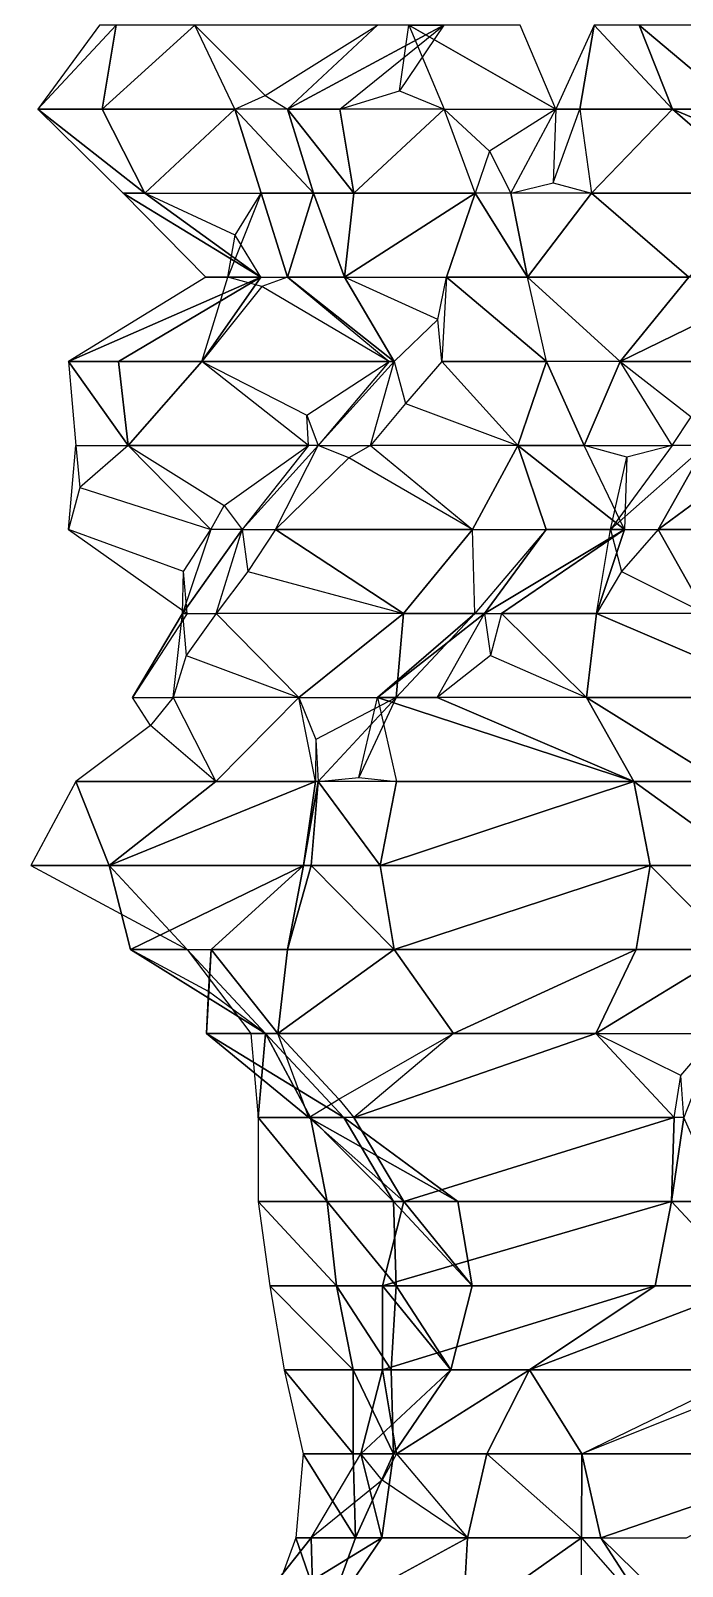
# Model space of a CAD drawing. Header units: metres. Extents: x -317 to 276, y -240 to 234.
# Drawn here: x -312.6 to -266, y -146 to -36.4 of the extents above; entities that cross this region are included whole.
import ezdxf

# ---------------------------------------------------------------- set-up
doc = ezdxf.new("R2010")
doc.units = ezdxf.units.M

msp = doc.modelspace()

# ---------------------------------------------------------------- linework, layer by layer
for points in [[(-312.04718, -42, -401.13464), (-307.45853, -42, -405.25015), (-306.44327, -36, -403.39172), (-306.44318, -35.9999, -403.39163)], [(-312.04718, -42, -401.13464), (-306.44327, -36, -403.39172), (-307.64774, -36, -393.08154), (-307.64764, -35.9999, -393.08145)], [(-307.45853, -42, -405.25015), (-297.9628, -42, -400.38333), (-300.83936, -36, -405.64883), (-300.83926, -35.9999, -405.64874)], [(-307.45853, -42, -405.25015), (-300.83936, -36, -405.64883), (-306.44327, -36, -403.39172), (-306.44318, -35.9999, -403.39163)], [(-300.83936, -36, -405.64883), (-295.80075, -41.01819, -402.68323), (-287.79022, -36, -394.27756), (-287.79013, -35.9999, -394.27747)], [(-294.22018, -42, -406.0475), (-290.47757, -42, -411.71167), (-283.03238, -36, -398.0833), (-283.0323, -35.9999, -398.08322)], [(-294.22018, -42, -406.0475), (-283.03238, -36, -398.0833), (-287.79022, -36, -394.27756), (-287.79013, -35.9999, -394.27747)], [(-283.03238, -36, -398.0833), (-286.20435, -40.677963, -410.1471), (-285.55048, -36, -415.20767), (-285.55038, -35.9999, -415.20758)], [(-285.55048, -36, -415.20767), (-275.03952, -42, -408.48245), (-277.57764, -36, -413.12848), (-277.57755, -35.9999, -413.1284)], [(-285.55048, -36, -415.20767), (-283.01236, -42, -410.56165), (-275.03952, -42, -408.48245), (-275.03943, -41.9999, -408.48236)], [(-272.31216, -36, -416.00504), (-275.03952, -42, -408.48245), (-273.3274, -42, -417.86343), (-273.3273, -41.9999, -417.86334)], [(-272.31216, -36, -416.00504), (-273.3274, -42, -417.86343), (-266.70825, -42, -418.26212), (-266.70816, -41.9999, -418.26202)], [(-272.31216, -36, -416.00504), (-266.70825, -42, -418.26212), (-269.07718, -36, -422.5984), (-269.0771, -35.9999, -422.5983)], [(-269.07718, -36, -422.5984), (-261.95038, -42, -422.06787), (-261.78116, -36, -421.75815), (-261.78107, -35.9999, -421.75806)], [(-269.07718, -36, -422.5984), (-266.70825, -42, -418.26212), (-261.95038, -42, -422.06787), (-261.9503, -41.9999, -422.06778)], [(-295.80075, -41.01819, -402.68323), (-294.22018, -42, -406.0475), (-297.9628, -42, -400.38333), (-297.9627, -41.9999, -400.38324)], [(-286.20435, -40.677963, -410.1471), (-283.01236, -42, -410.56165), (-290.47757, -42, -411.71167), (-290.47748, -41.9999, -411.71158)], [(-304.41275, -48, -399.67493), (-307.45853, -42, -405.25015), (-312.04718, -42, -401.13464), (-312.0471, -41.9999, -401.13455)], [(-304.41275, -48, -399.67493), (-312.04718, -42, -401.13464), (-305.95566, -48, -389.9842), (-305.95557, -47.9999, -389.9841)], [(-304.41275, -48, -399.67493), (-297.9628, -42, -400.38333), (-307.45853, -42, -405.25015), (-307.45844, -41.9999, -405.25006)], [(-304.41275, -48, -399.67493), (-296.1015, -48, -396.97626), (-297.9628, -42, -400.38333), (-297.9627, -41.9999, -400.38324)], [(-297.9628, -42, -400.38333), (-292.3589, -48, -402.6404), (-294.22018, -42, -406.0475), (-294.2201, -41.9999, -406.0474)], [(-297.9628, -42, -400.38333), (-296.1015, -48, -396.97626), (-292.3589, -48, -402.6404), (-292.3588, -47.9999, -402.64032)], [(-294.22018, -42, -406.0475), (-289.4623, -48, -409.85324), (-290.47757, -42, -411.71167), (-290.47748, -41.9999, -411.71158)], [(-294.22018, -42, -406.0475), (-292.3589, -48, -402.6404), (-289.4623, -48, -409.85324), (-289.46222, -47.9999, -409.85315)], [(-289.4623, -48, -409.85324), (-283.01236, -42, -410.56165), (-290.47757, -42, -411.71167), (-290.47748, -41.9999, -411.71158)], [(-289.4623, -48, -409.85324), (-280.81262, -48, -406.5351), (-283.01236, -42, -410.56165), (-283.01227, -41.9999, -410.56155)], [(-280.81262, -48, -406.5351), (-283.01236, -42, -410.56165), (-279.77338, -45, -409.71698), (-279.7733, -44.9999, -409.7169)], [(-275.03952, -42, -408.48245), (-279.77338, -45, -409.71698), (-278.2545, -48, -414.36743), (-278.2544, -47.9999, -414.36734)], [(-275.03952, -42, -408.48245), (-275.21988, -47.25, -415.07007), (-273.3274, -42, -417.86343), (-273.3273, -41.9999, -417.86334)], [(-272.48135, -48, -416.31476), (-266.70825, -42, -418.26212), (-273.3274, -42, -417.86343), (-273.3273, -41.9999, -417.86334)], [(-272.48135, -48, -416.31476), (-259.7707, -48, -405.563), (-266.70825, -42, -418.26212), (-266.70816, -41.9999, -418.26202)], [(-252.47467, -48, -404.72272), (-261.95038, -42, -422.06787), (-266.70825, -42, -418.26212), (-266.70816, -41.9999, -418.26202)], [(-252.47467, -48, -404.72272), (-266.70825, -42, -418.26212), (-259.7707, -48, -405.563), (-259.7706, -47.9999, -405.5629)], [(-296.12152, -54, -384.4979), (-304.41275, -48, -399.67493), (-305.95566, -48, -389.9842), (-305.95557, -47.9999, -389.9841)], [(-296.12152, -54, -384.4979), (-305.95566, -48, -389.9842), (-300.03333, -54, -379.14346), (-300.03323, -53.9999, -379.14337)], [(-296.12152, -54, -384.4979), (-297.94846, -51, -397.57596), (-304.41275, -48, -399.67493), (-304.41266, -47.9999, -399.67484)], [(-296.1015, -48, -396.97626), (-298.47043, -54, -401.31253), (-297.94846, -51, -397.57596), (-297.94836, -50.9999, -397.57587)], [(-296.1015, -48, -396.97626), (-298.47043, -54, -401.31253), (-294.22018, -54, -406.0475), (-294.2201, -53.9999, -406.0474)], [(-296.1015, -48, -396.97626), (-294.22018, -54, -406.0475), (-292.3589, -48, -402.6404), (-292.3588, -47.9999, -402.64032)], [(-292.3589, -48, -402.6404), (-294.22018, -54, -406.0475), (-290.13916, -54, -411.0922), (-290.13907, -53.9999, -411.0921)], [(-292.3589, -48, -402.6404), (-290.13916, -54, -411.0922), (-289.4623, -48, -409.85324), (-289.46222, -47.9999, -409.85315)], [(-290.13916, -54, -411.0922), (-282.84314, -54, -410.25192), (-280.81262, -48, -406.5351), (-280.81253, -47.9999, -406.535)], [(-290.13916, -54, -411.0922), (-280.81262, -48, -406.5351), (-289.4623, -48, -409.85324), (-289.46222, -47.9999, -409.85315)], [(-280.81262, -48, -406.5351), (-282.84314, -54, -410.25192), (-277.07, -54, -412.19928), (-277.06992, -53.9999, -412.1992)], [(-280.81262, -48, -406.5351), (-277.07, -54, -412.19928), (-278.2545, -48, -414.36743), (-278.2544, -47.9999, -414.36734)], [(-275.21988, -47.25, -415.07007), (-272.48135, -48, -416.31476), (-278.2545, -48, -414.36743), (-278.2544, -47.9999, -414.36734)], [(-272.48135, -48, -416.31476), (-278.2545, -48, -414.36743), (-277.07, -54, -412.19928), (-277.06992, -53.9999, -412.1992)], [(-272.48135, -48, -416.31476), (-277.07, -54, -412.19928), (-265.5438, -54, -403.61563), (-265.5437, -53.9999, -403.61554)], [(-265.5438, -54, -403.61563), (-259.7707, -48, -405.563), (-272.48135, -48, -416.31476), (-272.48126, -47.9999, -416.31467)], [(-309.84747, -60, -397.1081), (-306.27405, -60, -403.082), (-296.12152, -54, -384.4979), (-296.12143, -53.9999, -384.4978)], [(-309.84747, -60, -397.1081), (-296.12152, -54, -384.4979), (-300.03333, -54, -379.14346), (-300.03323, -53.9999, -379.14337)], [(-296.12152, -54, -384.4979), (-306.27405, -60, -403.082), (-300.33173, -60, -404.7196), (-300.33163, -59.9999, -404.7195)], [(-296.12152, -54, -384.4979), (-300.33173, -60, -404.7196), (-298.47043, -54, -401.31253), (-298.47034, -53.9999, -401.31244)], [(-296.0445, -54.66667, -403.12936), (-300.33173, -60, -404.7196), (-286.94418, -60, -392.72888), (-286.9441, -59.9999, -392.7288)], [(-294.22018, -54, -406.0475), (-296.0445, -54.66667, -403.12936), (-298.47043, -54, -401.31253), (-298.47034, -53.9999, -401.31244)], [(-286.58575, -60, -404.58777), (-290.13916, -54, -411.0922), (-294.22018, -54, -406.0475), (-294.2201, -53.9999, -406.0474)], [(-286.58575, -60, -404.58777), (-294.22018, -54, -406.0475), (-286.94418, -60, -392.72888), (-286.9441, -59.9999, -392.7288)], [(-286.58575, -60, -404.58777), (-283.4776, -57, -410.32498), (-290.13916, -54, -411.0922), (-290.13907, -53.9999, -411.0921)], [(-282.84314, -54, -410.25192), (-283.18158, -60, -410.8714), (-283.4776, -57, -410.32498), (-283.4775, -56.9999, -410.3249)], [(-282.84314, -54, -410.25192), (-283.18158, -60, -410.8714), (-275.71634, -60, -409.7214), (-275.71625, -59.9999, -409.7213)], [(-282.84314, -54, -410.25192), (-275.71634, -60, -409.7214), (-277.07, -54, -412.19928), (-277.06992, -53.9999, -412.1992)], [(-277.07, -54, -412.19928), (-270.45087, -60, -412.59796), (-265.5438, -54, -403.61563), (-265.5437, -53.9999, -403.61554)], [(-270.45087, -60, -412.59796), (-259.60147, -60, -405.25323), (-258.07858, -54, -402.46564), (-258.0785, -53.9999, -402.46555)], [(-270.45087, -60, -412.59796), (-258.07858, -54, -402.46564), (-265.5438, -54, -403.61563), (-265.5437, -53.9999, -403.61554)], [(-309.84747, -60, -397.1081), (-305.59723, -66, -401.84305), (-306.27405, -60, -403.082), (-306.27396, -59.9999, -403.0819)], [(-309.84747, -60, -397.1081), (-309.33984, -66, -396.1789), (-305.59723, -66, -401.84305), (-305.59714, -65.9999, -401.84296)], [(-300.33173, -60, -404.7196), (-306.27405, -60, -403.082), (-305.59723, -66, -401.84305), (-305.59714, -65.9999, -401.84296)], [(-300.33173, -60, -404.7196), (-305.59723, -66, -401.84305), (-292.71732, -66, -390.78156), (-292.71722, -65.9999, -390.78146)], [(-300.33173, -60, -404.7196), (-292.82574, -63.84001, -397.23752), (-286.94418, -60, -392.72888), (-286.9441, -59.9999, -392.7288)], [(-292.02045, -66, -402.02094), (-288.27786, -66, -407.68512), (-286.58575, -60, -404.58777), (-286.58566, -59.9999, -404.58768)], [(-292.02045, -66, -402.02094), (-286.58575, -60, -404.58777), (-286.94418, -60, -392.72888), (-286.9441, -59.9999, -392.7288)], [(-286.58575, -60, -404.58777), (-285.77524, -63, -406.08386), (-288.27786, -66, -407.68512), (-288.27777, -65.9999, -407.68503)], [(-277.76688, -66, -400.95987), (-283.18158, -60, -410.8714), (-285.77524, -63, -406.08386), (-285.77515, -62.9999, -406.08377)], [(-275.71634, -60, -409.7214), (-283.18158, -60, -410.8714), (-277.76688, -66, -400.95987), (-277.76678, -65.9999, -400.95978)], [(-275.71634, -60, -409.7214), (-277.76688, -66, -400.95987), (-273.009, -66, -404.76562), (-273.0089, -65.9999, -404.76553)], [(-270.45087, -60, -412.59796), (-275.71634, -60, -409.7214), (-273.009, -66, -404.76562), (-273.0089, -65.9999, -404.76553)], [(-270.45087, -60, -412.59796), (-273.009, -66, -404.76562), (-266.72827, -66, -405.78378), (-266.72818, -65.9999, -405.7837)], [(-270.45087, -60, -412.59796), (-265.3612, -63.960007, -409.53888), (-259.60147, -60, -405.25323), (-259.60138, -59.9999, -405.25314)], [(-292.82574, -63.84001, -397.23752), (-292.02045, -66, -402.02094), (-292.71732, -66, -390.78156), (-292.71722, -65.9999, -390.78146)], [(-265.3612, -63.960007, -409.53888), (-264.33932, -66, -413.9258), (-266.72827, -66, -405.78378), (-266.72818, -65.9999, -405.7837)], [(-309.33984, -66, -396.1789), (-309.04437, -69, -396.62607), (-309.84747, -72, -397.1081), (-309.84738, -71.9999, -397.108)], [(-299.6749, -72, -391.00235), (-305.59723, -66, -401.84305), (-309.04437, -69, -396.62607), (-309.04428, -68.9999, -396.62598)], [(-305.59723, -66, -401.84305), (-298.73425, -70.28572, -395.53796), (-292.71732, -66, -390.78156), (-292.71722, -65.9999, -390.78146)], [(-297.45517, -72, -399.45413), (-295.06622, -72, -407.59616), (-292.02045, -66, -402.02094), (-292.02036, -65.9999, -402.02084)], [(-297.45517, -72, -399.45413), (-292.02045, -66, -402.02094), (-292.71732, -66, -390.78156), (-292.71722, -65.9999, -390.78146)], [(-288.27786, -66, -407.68512), (-289.8371, -66.885254, -404.2818), (-292.02045, -66, -402.02094), (-292.02036, -65.9999, -402.02084)], [(-277.76688, -66, -400.95987), (-288.27786, -66, -407.68512), (-281.00186, -72, -394.36652), (-281.00177, -71.9999, -394.36642)], [(-277.76688, -66, -400.95987), (-281.00186, -72, -394.36652), (-275.73636, -72, -397.24304), (-275.73627, -71.9999, -397.24295)], [(-277.76688, -66, -400.95987), (-270.13245, -72, -399.50012), (-273.009, -66, -404.76562), (-273.0089, -65.9999, -404.76553)], [(-277.76688, -66, -400.95987), (-275.73636, -72, -397.24304), (-270.13245, -72, -399.50012), (-270.13235, -71.9999, -399.50003)], [(-266.72827, -66, -405.78378), (-269.97488, -66.837204, -405.46918), (-273.009, -66, -404.76562), (-273.0089, -65.9999, -404.76553)], [(-271.1277, -72, -413.83688), (-267.7235, -72, -420.1205), (-264.33932, -66, -413.9258), (-264.33923, -65.9999, -413.92572)], [(-271.1277, -72, -413.83688), (-264.33932, -66, -413.9258), (-266.72827, -66, -405.78378), (-266.72818, -65.9999, -405.7837)], [(-269.97488, -66.837204, -405.46918), (-270.13245, -72, -399.50012), (-271.1277, -72, -413.83688), (-271.1276, -71.9999, -413.8368)], [(-267.7235, -72, -420.1205), (-262.458, -72, -422.99707), (-259.58145, -66, -417.73157), (-259.58136, -65.9999, -417.73148)], [(-267.7235, -72, -420.1205), (-259.58145, -66, -417.73157), (-264.33932, -66, -413.9258), (-264.33923, -65.9999, -413.92572)], [(-289.8371, -66.885254, -404.2818), (-295.06622, -72, -407.59616), (-281.00186, -72, -394.36652), (-281.00177, -71.9999, -394.36642)], [(-298.73425, -70.28572, -395.53796), (-297.45517, -72, -399.45413), (-299.6749, -72, -391.00235), (-299.6748, -71.9999, -391.00226)], [(-301.387, -78, -381.62134), (-301.6438, -75, -392.18408), (-309.84747, -72, -397.1081), (-309.84738, -71.9999, -397.108)], [(-301.7054, -78, -394.71915), (-299.31647, -78, -402.8612), (-297.45517, -72, -399.45413), (-297.45508, -71.9999, -399.45404)], [(-301.7054, -78, -394.71915), (-297.45517, -72, -399.45413), (-299.6749, -72, -391.00235), (-299.6748, -71.9999, -391.00226)], [(-299.6749, -72, -391.00235), (-301.7054, -78, -394.71915), (-301.6438, -75, -392.18408), (-301.6437, -74.9999, -392.184)], [(-297.45517, -72, -399.45413), (-297.0509, -75, -400.832), (-299.31647, -78, -402.8612), (-299.31638, -77.9999, -402.8611)], [(-285.92896, -78, -390.87048), (-295.06622, -72, -407.59616), (-297.0509, -75, -400.832), (-297.0508, -74.9999, -400.8319)], [(-281.00186, -72, -394.36652), (-295.06622, -72, -407.59616), (-285.92896, -78, -390.87048), (-285.92886, -77.9999, -390.8704)], [(-281.00186, -72, -394.36652), (-285.92896, -78, -390.87048), (-280.83264, -78, -394.05676), (-280.83255, -77.9999, -394.05667)], [(-275.73636, -72, -397.24304), (-280.83264, -78, -394.05676), (-280.1358, -78, -405.29617), (-280.1357, -77.9999, -405.29608)], [(-280.1358, -78, -405.29617), (-278.93134, -78, -415.60635), (-270.13245, -72, -399.50012), (-270.13235, -71.9999, -399.50003)], [(-280.1358, -78, -405.29617), (-270.13245, -72, -399.50012), (-275.73636, -72, -397.24304), (-275.73627, -71.9999, -397.24295)], [(-270.13245, -72, -399.50012), (-278.93134, -78, -415.60635), (-272.14294, -78, -415.6953), (-272.14285, -77.9999, -415.69522)], [(-270.13245, -72, -399.50012), (-272.14294, -78, -415.6953), (-271.1277, -72, -413.83688), (-271.1276, -71.9999, -413.8368)], [(-271.1277, -72, -413.83688), (-270.3421, -75, -415.28696), (-272.14294, -78, -415.6953), (-272.14285, -77.9999, -415.69522)], [(-264.33932, -78, -413.9258), (-267.7235, -72, -420.1205), (-270.3421, -75, -415.28696), (-270.342, -74.9999, -415.28687)], [(-262.458, -72, -422.99707), (-267.7235, -72, -420.1205), (-264.33932, -78, -413.9258), (-264.33923, -77.9999, -413.92572)], [(-305.2788, -84, -388.74524), (-302.38226, -84, -395.9581), (-301.7054, -78, -394.71915), (-301.70532, -77.9999, -394.71906)], [(-305.2788, -84, -388.74524), (-301.7054, -78, -394.71915), (-301.387, -78, -381.62134), (-301.3869, -77.9999, -381.62125)], [(-301.7054, -78, -394.71915), (-301.4604, -81, -395.55423), (-302.38226, -84, -395.9581), (-302.38217, -83.9999, -395.958)], [(-293.39417, -84, -392.02048), (-299.31647, -78, -402.8612), (-301.4604, -81, -395.55423), (-301.4603, -80.9999, -395.55414)], [(-293.39417, -84, -392.02048), (-285.92896, -78, -390.87048), (-299.31647, -78, -402.8612), (-299.31638, -77.9999, -402.8611)], [(-293.39417, -84, -392.02048), (-286.43658, -84, -391.79968), (-285.92896, -78, -390.87048), (-285.92886, -77.9999, -390.8704)], [(-286.43658, -84, -391.79968), (-287.77023, -84, -406.7559), (-280.83264, -78, -394.05676), (-280.83255, -77.9999, -394.05667)], [(-287.77023, -84, -406.7559), (-283.52, -84, -411.49088), (-280.1358, -78, -405.29617), (-280.1357, -77.9999, -405.29608)], [(-287.77023, -84, -406.7559), (-280.1358, -78, -405.29617), (-280.83264, -78, -394.05676), (-280.83255, -77.9999, -394.05667)], [(-286.43658, -84, -391.79968), (-280.83264, -78, -394.05676), (-285.92896, -78, -390.87048), (-285.92886, -77.9999, -390.8704)], [(-280.1358, -78, -405.29617), (-279.70563, -81, -408.97836), (-283.52, -84, -411.49088), (-283.5199, -83.9999, -411.49078)], [(-272.83978, -84, -404.4559), (-278.93134, -78, -415.60635), (-279.70563, -81, -408.97836), (-279.70554, -80.9999, -408.97827)], [(-272.14294, -78, -415.6953), (-278.93134, -78, -415.60635), (-272.83978, -84, -404.4559), (-272.8397, -83.9999, -404.4558)], [(-272.14294, -78, -415.6953), (-272.83978, -84, -404.4559), (-258.0986, -84, -389.98727), (-258.0985, -83.9999, -389.98718)], [(-264.33932, -78, -413.9258), (-272.14294, -78, -415.6953), (-258.0986, -84, -389.98727), (-258.0985, -83.9999, -389.98718)], [(-302.38226, -84, -395.9581), (-303.99976, -86, -392.6614), (-305.2788, -84, -388.74524), (-305.27872, -83.9999, -388.74515)], [(-299.3365, -90, -390.38287), (-293.39417, -84, -392.02048), (-302.38226, -84, -395.9581), (-302.38217, -83.9999, -395.958)], [(-299.3365, -90, -390.38287), (-292.2097, -90, -389.85233), (-293.39417, -84, -392.02048), (-293.39407, -83.9999, -392.0204)], [(-292.2097, -90, -389.85233), (-293.39417, -84, -392.02048), (-292.17657, -87, -391.98184), (-292.17648, -86.9999, -391.98175)], [(-286.43658, -84, -391.79968), (-292.17657, -87, -391.98184), (-292.02045, -90, -402.02094), (-292.02036, -89.9999, -402.02084)], [(-286.43658, -84, -391.79968), (-289.11533, -89.70732, -402.9606), (-287.77023, -84, -406.7559), (-287.77014, -83.9999, -406.7558)], [(-269.47565, -90, -385.78287), (-283.52, -84, -411.49088), (-287.77023, -84, -406.7559), (-287.77014, -83.9999, -406.7558)], [(-269.47565, -90, -385.78287), (-287.77023, -84, -406.7559), (-286.41656, -90, -404.278), (-286.41647, -89.9999, -404.27792)], [(-272.83978, -84, -404.4559), (-283.52, -84, -411.49088), (-269.47565, -90, -385.78287), (-269.47556, -89.9999, -385.78278)], [(-272.83978, -84, -404.4559), (-269.47565, -90, -385.78287), (-263.1949, -90, -386.801), (-263.1948, -89.9999, -386.8009)], [(-258.0986, -84, -389.98727), (-272.83978, -84, -404.4559), (-263.1949, -90, -386.801), (-263.1948, -89.9999, -386.8009)], [(-303.99976, -86, -392.6614), (-309.33984, -90, -396.1789), (-299.3365, -90, -390.38287), (-299.3364, -89.9999, -390.38278)], [(-289.11533, -89.70732, -402.9606), (-286.41656, -90, -404.278), (-292.02045, -90, -402.02094), (-292.02036, -89.9999, -402.02084)], [(-309.33984, -90, -396.1789), (-312.5548, -96, -402.06384), (-306.9509, -96, -404.32095), (-306.9508, -95.9999, -404.32086)], [(-309.33984, -90, -396.1789), (-306.9509, -96, -404.32095), (-299.3365, -90, -390.38287), (-299.3364, -89.9999, -390.38278)], [(-306.9509, -96, -404.32095), (-293.05573, -96, -391.401), (-292.2097, -90, -389.85233), (-292.2096, -89.9999, -389.85223)], [(-306.9509, -96, -404.32095), (-292.2097, -90, -389.85233), (-299.3365, -90, -390.38287), (-299.3364, -89.9999, -390.38278)], [(-293.05573, -96, -391.401), (-292.52808, -96, -402.95013), (-292.02045, -90, -402.02094), (-292.02036, -89.9999, -402.02084)], [(-293.05573, -96, -391.401), (-292.02045, -90, -402.02094), (-292.2097, -90, -389.85233), (-292.2096, -89.9999, -389.85223)], [(-292.02045, -90, -402.02094), (-292.52808, -96, -402.95013), (-287.601, -96, -406.44617), (-287.60092, -95.9999, -406.44608)], [(-292.02045, -90, -402.02094), (-287.601, -96, -406.44617), (-286.41656, -90, -404.278), (-286.41647, -89.9999, -404.27792)], [(-287.601, -96, -406.44617), (-268.29117, -96, -383.61472), (-269.47565, -90, -385.78287), (-269.47556, -89.9999, -385.78278)], [(-287.601, -96, -406.44617), (-269.47565, -90, -385.78287), (-286.41656, -90, -404.278), (-286.41647, -89.9999, -404.27792)], [(-269.47565, -90, -385.78287), (-261.16437, -96, -383.08417), (-263.1949, -90, -386.801), (-263.1948, -89.9999, -386.8009)], [(-269.47565, -90, -385.78287), (-268.29117, -96, -383.61472), (-261.16437, -96, -383.08417), (-261.16428, -95.9999, -383.08408)], [(-306.9509, -96, -404.32095), (-312.5548, -96, -402.06384), (-301.387, -102, -381.62134), (-301.3869, -101.9999, -381.62125)], [(-305.428, -102, -401.53333), (-293.05573, -96, -391.401), (-306.9509, -96, -404.32095), (-306.9508, -95.9999, -404.32086)], [(-306.9509, -96, -404.32095), (-301.387, -102, -381.62134), (-305.428, -102, -401.53333), (-305.42792, -101.9999, -401.53323)], [(-305.428, -102, -401.53333), (-299.65488, -102, -403.48068), (-293.05573, -96, -391.401), (-293.05563, -95.9999, -391.4009)], [(-293.05573, -96, -391.401), (-299.65488, -102, -403.48068), (-294.22018, -102, -406.0475), (-294.2201, -101.9999, -406.0474)], [(-293.05573, -96, -391.401), (-294.22018, -102, -406.0475), (-292.52808, -96, -402.95013), (-292.52798, -95.9999, -402.95004)], [(-292.52808, -96, -402.95013), (-294.22018, -102, -406.0475), (-286.58575, -102, -404.58777), (-286.58566, -101.9999, -404.58768)], [(-292.52808, -96, -402.95013), (-286.58575, -102, -404.58777), (-287.601, -96, -406.44617), (-287.60092, -95.9999, -406.44608)], [(-286.58575, -102, -404.58777), (-268.29117, -96, -383.61472), (-287.601, -96, -406.44617), (-287.60092, -95.9999, -406.44608)], [(-286.58575, -102, -404.58777), (-269.30643, -102, -385.4731), (-268.29117, -96, -383.61472), (-268.29108, -95.9999, -383.61462)], [(-268.29117, -96, -383.61472), (-269.30643, -102, -385.4731), (-262.34885, -102, -385.25232), (-262.34875, -101.9999, -385.25223)], [(-268.29117, -96, -383.61472), (-262.34885, -102, -385.25232), (-261.16437, -96, -383.08417), (-261.16428, -95.9999, -383.08408)], [(-295.78308, -108, -383.87842), (-305.428, -102, -401.53333), (-301.387, -102, -381.62134), (-301.3869, -101.9999, -381.62125)], [(-295.78308, -108, -383.87842), (-299.8506, -105, -403.41467), (-305.428, -102, -401.53333), (-305.42792, -101.9999, -401.53323)], [(-295.78308, -108, -383.87842), (-301.387, -102, -381.62134), (-296.81836, -108, -373.25848), (-296.81827, -107.9999, -373.2584)], [(-299.65488, -102, -403.48068), (-299.99332, -108, -404.10016), (-299.8506, -105, -403.41467), (-299.8505, -104.9999, -403.41458)], [(-299.65488, -102, -403.48068), (-299.99332, -108, -404.10016), (-294.89703, -108, -407.28644), (-294.89694, -107.9999, -407.28635)], [(-299.65488, -102, -403.48068), (-294.89703, -108, -407.28644), (-294.22018, -102, -406.0475), (-294.2201, -101.9999, -406.0474)], [(-294.89703, -108, -407.28644), (-282.35553, -108, -396.8444), (-286.58575, -102, -404.58777), (-286.58566, -101.9999, -404.58768)], [(-294.89703, -108, -407.28644), (-286.58575, -102, -404.58777), (-294.22018, -102, -406.0475), (-294.2201, -101.9999, -406.0474)], [(-282.35553, -108, -396.8444), (-269.30643, -102, -385.4731), (-286.58575, -102, -404.58777), (-286.58566, -101.9999, -404.58768)], [(-282.35553, -108, -396.8444), (-272.18298, -108, -390.73862), (-269.30643, -102, -385.4731), (-269.30634, -101.9999, -385.47302)], [(-272.18298, -108, -390.73862), (-263.5333, -108, -387.42047), (-262.34885, -102, -385.25232), (-262.34875, -101.9999, -385.25223)], [(-272.18298, -108, -390.73862), (-262.34885, -102, -385.25232), (-269.30643, -102, -385.4731), (-269.30634, -101.9999, -385.47302)], [(-290.17917, -114, -386.13553), (-299.99332, -108, -404.10016), (-295.78308, -108, -383.87842), (-295.783, -107.9999, -383.87833)], [(-292.6973, -114, -403.2599), (-294.89703, -108, -407.28644), (-299.99332, -108, -404.10016), (-299.99323, -107.9999, -404.10007)], [(-292.6973, -114, -403.2599), (-299.99332, -108, -404.10016), (-290.17917, -114, -386.13553), (-290.17908, -113.9999, -386.13544)], [(-296.31073, -114, -372.32928), (-295.78308, -108, -383.87842), (-296.81836, -108, -373.25848), (-296.81827, -107.9999, -373.2584)], [(-296.31073, -114, -372.32928), (-292.5681, -114, -377.99347), (-295.78308, -108, -383.87842), (-295.783, -107.9999, -383.87833)], [(-290.17917, -114, -386.13553), (-295.78308, -108, -383.87842), (-292.5681, -114, -377.99347), (-292.56802, -113.9999, -377.99338)], [(-294.89703, -108, -407.28644), (-290.5445, -112.69091, -405.57666), (-282.35553, -108, -396.8444), (-282.35544, -107.9999, -396.8443)], [(-289.4623, -114, -409.85324), (-266.59906, -114, -380.51736), (-272.18298, -108, -390.73862), (-272.1829, -107.9999, -390.73853)], [(-289.4623, -114, -409.85324), (-272.18298, -108, -390.73862), (-282.35553, -108, -396.8444), (-282.35544, -107.9999, -396.8443)], [(-266.59906, -114, -380.51736), (-266.1098, -111, -388.40884), (-272.18298, -108, -390.73862), (-272.1829, -107.9999, -390.73853)], [(-263.5333, -108, -387.42047), (-265.90222, -114, -391.75674), (-266.1098, -111, -388.40884), (-266.1097, -110.9999, -388.40875)], [(-290.5445, -112.69091, -405.57666), (-289.4623, -114, -409.85324), (-292.6973, -114, -403.2599), (-292.6972, -113.9999, -403.2598)], [(-296.31073, -114, -372.32928), (-291.38367, -120, -375.82532), (-292.5681, -114, -377.99347), (-292.56802, -113.9999, -377.99338)], [(-296.31073, -114, -372.32928), (-296.31073, -120, -372.32928), (-291.38367, -120, -375.82532), (-291.38358, -119.9999, -375.82523)], [(-282.03714, -120, -383.74658), (-292.6973, -114, -403.2599), (-290.17917, -114, -386.13553), (-290.17908, -113.9999, -386.13544)], [(-285.90894, -120, -403.34882), (-289.4623, -114, -409.85324), (-292.6973, -114, -403.2599), (-292.6972, -113.9999, -403.2598)], [(-285.90894, -120, -403.34882), (-292.6973, -114, -403.2599), (-282.03714, -120, -383.74658), (-282.03705, -119.9999, -383.7465)], [(-286.6258, -120, -379.63107), (-290.17917, -114, -386.13553), (-292.5681, -114, -377.99347), (-292.56802, -113.9999, -377.99338)], [(-286.6258, -120, -379.63107), (-292.5681, -114, -377.99347), (-291.38367, -120, -375.82532), (-291.38358, -119.9999, -375.82523)], [(-282.03714, -120, -383.74658), (-290.17917, -114, -386.13553), (-286.6258, -120, -379.63107), (-286.6257, -119.9999, -379.63098)], [(-285.90894, -120, -403.34882), (-266.59906, -114, -380.51736), (-289.4623, -114, -409.85324), (-289.46222, -113.9999, -409.85315)], [(-285.90894, -120, -403.34882), (-266.76828, -120, -380.8271), (-266.59906, -114, -380.51736), (-266.59897, -113.9999, -380.51727)], [(-266.76828, -120, -380.8271), (-263.1949, -120, -386.801), (-265.90222, -114, -391.75674), (-265.90213, -113.9999, -391.75665)], [(-266.76828, -120, -380.8271), (-265.90222, -114, -391.75674), (-266.59906, -114, -380.51736), (-266.59897, -113.9999, -380.51727)], [(-296.31073, -120, -372.32928), (-290.70682, -126, -374.58636), (-291.38367, -120, -375.82532), (-291.38358, -119.9999, -375.82523)], [(-296.31073, -120, -372.32928), (-295.4647, -126, -370.7806), (-290.70682, -126, -374.58636), (-290.70673, -125.9999, -374.58627)], [(-291.38367, -120, -375.82532), (-286.45657, -126, -379.32135), (-286.6258, -120, -379.63107), (-286.6257, -119.9999, -379.63098)], [(-291.38367, -120, -375.82532), (-290.70682, -126, -374.58636), (-286.45657, -126, -379.32135), (-286.45648, -125.9999, -379.32126)], [(-281.02188, -126, -381.88815), (-287.4318, -126, -406.13644), (-285.90894, -120, -403.34882), (-285.90884, -119.9999, -403.34872)], [(-287.4318, -126, -406.13644), (-267.95276, -126, -382.99524), (-266.76828, -120, -380.8271), (-266.7682, -119.9999, -380.827)], [(-287.4318, -126, -406.13644), (-266.76828, -120, -380.8271), (-285.90894, -120, -403.34882), (-285.90884, -119.9999, -403.34872)], [(-286.6258, -120, -379.63107), (-281.02188, -126, -381.88815), (-282.03714, -120, -383.74658), (-282.03705, -119.9999, -383.7465)], [(-286.6258, -120, -379.63107), (-286.45657, -126, -379.32135), (-281.02188, -126, -381.88815), (-281.0218, -125.9999, -381.88806)], [(-281.02188, -126, -381.88815), (-285.90894, -120, -403.34882), (-282.03714, -120, -383.74658), (-282.03705, -119.9999, -383.7465)], [(-266.76828, -120, -380.8271), (-267.95276, -126, -382.99524), (-261.16437, -126, -383.08417), (-261.16428, -125.9999, -383.08408)], [(-266.76828, -120, -380.8271), (-261.16437, -126, -383.08417), (-263.1949, -120, -386.801), (-263.1948, -119.9999, -386.8009)], [(-295.4647, -126, -370.7806), (-289.52237, -132, -372.41824), (-290.70682, -126, -374.58636), (-290.70673, -125.9999, -374.58627)], [(-295.4647, -126, -370.7806), (-294.44943, -132, -368.9222), (-289.52237, -132, -372.41824), (-289.52228, -131.9999, -372.41815)], [(-290.70682, -126, -374.58636), (-286.79498, -132, -379.9408), (-286.45657, -126, -379.32135), (-286.45648, -125.9999, -379.32126)], [(-290.70682, -126, -374.58636), (-289.52237, -132, -372.41824), (-286.79498, -132, -379.9408), (-286.7949, -131.9999, -379.9407)], [(-282.54477, -132, -384.67578), (-287.4318, -132, -406.13644), (-287.4318, -126, -406.13644), (-287.4317, -125.9999, -406.13635)], [(-282.54477, -132, -384.67578), (-287.4318, -126, -406.13644), (-281.02188, -126, -381.88815), (-281.0218, -125.9999, -381.88806)], [(-287.4318, -132, -406.13644), (-276.92084, -132, -399.4112), (-267.95276, -126, -382.99524), (-267.95267, -125.9999, -382.99515)], [(-287.4318, -132, -406.13644), (-267.95276, -126, -382.99524), (-287.4318, -126, -406.13644), (-287.4317, -125.9999, -406.13635)], [(-286.45657, -126, -379.32135), (-286.79498, -132, -379.9408), (-282.54477, -132, -384.67578), (-282.54468, -131.9999, -384.6757)], [(-286.45657, -126, -379.32135), (-282.54477, -132, -384.67578), (-281.02188, -126, -381.88815), (-281.0218, -125.9999, -381.88806)], [(-276.92084, -132, -399.4112), (-260.82596, -132, -382.46472), (-261.16437, -126, -383.08417), (-261.16428, -125.9999, -383.08408)], [(-276.92084, -132, -399.4112), (-261.16437, -126, -383.08417), (-267.95276, -126, -382.99524), (-267.95267, -125.9999, -382.99515)], [(-294.44943, -132, -368.9222), (-289.52237, -138, -372.41824), (-289.52237, -132, -372.41824), (-289.52228, -131.9999, -372.41815)], [(-294.44943, -132, -368.9222), (-293.09576, -138, -366.44434), (-289.52237, -138, -372.41824), (-289.52228, -137.9999, -372.41815)], [(-289.52237, -132, -372.41824), (-286.6258, -138, -379.63107), (-286.79498, -132, -379.9408), (-286.7949, -131.9999, -379.9407)], [(-289.52237, -132, -372.41824), (-289.52237, -138, -372.41824), (-286.6258, -138, -379.63107), (-286.6257, -137.9999, -379.63098)], [(-286.6258, -138, -379.63107), (-288.9747, -138, -396.4457), (-282.54477, -132, -384.67578), (-282.54468, -131.9999, -384.6757)], [(-288.9747, -138, -396.4457), (-286.41656, -138, -404.278), (-287.4318, -132, -406.13644), (-287.4317, -131.9999, -406.13635)], [(-288.9747, -138, -396.4457), (-287.4318, -132, -406.13644), (-282.54477, -132, -384.67578), (-282.54468, -131.9999, -384.6757)], [(-286.41656, -138, -404.278), (-276.92084, -132, -399.4112), (-287.4318, -132, -406.13644), (-287.4317, -131.9999, -406.13635)], [(-286.6258, -138, -379.63107), (-282.54477, -132, -384.67578), (-286.79498, -132, -379.9408), (-286.7949, -131.9999, -379.9407)], [(-286.41656, -138, -404.278), (-279.96658, -138, -404.98642), (-276.92084, -132, -399.4112), (-276.92075, -131.9999, -399.4111)], [(-276.92084, -132, -399.4112), (-279.96658, -138, -404.98642), (-273.17822, -138, -405.07538), (-273.17813, -137.9999, -405.0753)], [(-276.92084, -132, -399.4112), (-273.17822, -138, -405.07538), (-260.82596, -132, -382.46472), (-260.82587, -131.9999, -382.46463)], [(-258.3457, -132.07407, -384.18213), (-273.17822, -138, -405.07538), (-254.376, -138, -383.17313), (-254.3759, -137.9999, -383.17303)], [(-293.09576, -138, -366.44434), (-293.6034, -144, -367.37354), (-289.35315, -144, -372.1085), (-289.35306, -143.9999, -372.1084)], [(-293.09576, -138, -366.44434), (-289.35315, -144, -372.1085), (-289.52237, -138, -372.41824), (-289.52228, -137.9999, -372.41815)], [(-287.47183, -144, -381.17975), (-292.52808, -144, -402.95013), (-288.9747, -138, -396.4457), (-288.9746, -137.9999, -396.44562)], [(-289.35315, -144, -372.1085), (-286.6258, -138, -379.63107), (-289.52237, -138, -372.41824), (-289.52228, -137.9999, -372.41815)], [(-289.35315, -144, -372.1085), (-287.47183, -144, -381.17975), (-286.6258, -138, -379.63107), (-286.6257, -137.9999, -379.63098)], [(-287.47183, -144, -381.17975), (-288.9747, -138, -396.4457), (-286.6258, -138, -379.63107), (-286.6257, -137.9999, -379.63098)], [(-286.41656, -138, -404.278), (-287.45673, -139.88235, -399.9246), (-288.9747, -138, -396.4457), (-288.9746, -137.9999, -396.44562)], [(-279.96658, -138, -404.98642), (-286.41656, -138, -404.278), (-281.34027, -144, -394.98596), (-281.34018, -143.9999, -394.98587)], [(-279.96658, -138, -404.98642), (-281.34027, -144, -394.98596), (-273.19824, -144, -392.59705), (-273.19815, -143.9999, -392.59695)], [(-273.17822, -138, -405.07538), (-279.96658, -138, -404.98642), (-273.19824, -144, -392.59705), (-273.19815, -143.9999, -392.59695)], [(-273.17822, -138, -405.07538), (-273.19824, -144, -392.59705), (-271.82455, -144, -402.59747), (-271.82446, -143.9999, -402.59738)], [(-271.82455, -144, -402.59747), (-254.376, -138, -383.17313), (-273.17822, -138, -405.07538), (-273.17813, -137.9999, -405.0753)], [(-271.82455, -144, -402.59747), (-265.713, -144, -403.92535), (-254.376, -138, -383.17313), (-254.3759, -137.9999, -383.17303)], [(-287.45673, -139.88235, -399.9246), (-292.52808, -144, -402.95013), (-281.34027, -144, -394.98596), (-281.34018, -143.9999, -394.98587)], [(-291.55286, -150, -376.13504), (-297.28595, -150, -399.14438), (-287.47183, -144, -381.17975), (-287.47174, -143.9999, -381.17966)], [(-297.28595, -150, -399.14438), (-292.3589, -150, -402.6404), (-292.52808, -144, -402.95013), (-292.52798, -143.9999, -402.95004)], [(-297.28595, -150, -399.14438), (-292.52808, -144, -402.95013), (-287.47183, -144, -381.17975), (-287.47174, -143.9999, -381.17966)], [(-293.6034, -144, -367.37354), (-295.8031, -150, -371.4001), (-291.55286, -150, -376.13504), (-291.55276, -149.9999, -376.13495)], [(-293.6034, -144, -367.37354), (-291.55286, -150, -376.13504), (-289.35315, -144, -372.1085), (-289.35306, -143.9999, -372.1084)], [(-292.3589, -150, -402.6404), (-281.34027, -144, -394.98596), (-292.52808, -144, -402.95013), (-292.52798, -143.9999, -402.95004)], [(-292.3589, -150, -402.6404), (-281.6787, -150, -395.60544), (-281.34027, -144, -394.98596), (-281.34018, -143.9999, -394.98587)], [(-291.55286, -150, -376.13504), (-287.47183, -144, -381.17975), (-289.35315, -144, -372.1085), (-289.35306, -143.9999, -372.1084)], [(-281.6787, -150, -395.60544), (-273.19824, -150, -392.59705), (-273.19824, -144, -392.59705), (-273.19815, -143.9999, -392.59695)], [(-281.6787, -150, -395.60544), (-273.19824, -144, -392.59705), (-281.34027, -144, -394.98596), (-281.34018, -143.9999, -394.98587)], [(-273.19824, -144, -392.59705), (-267.93274, -150, -395.47357), (-271.82455, -144, -402.59747), (-271.82446, -143.9999, -402.59738)], [(-267.93274, -150, -395.47357), (-265.713, -150, -403.92535), (-271.82455, -144, -402.59747), (-271.82446, -143.9999, -402.59738)]]:
    msp.add_3dface(points)

doc.saveas('drawing.dxf')
